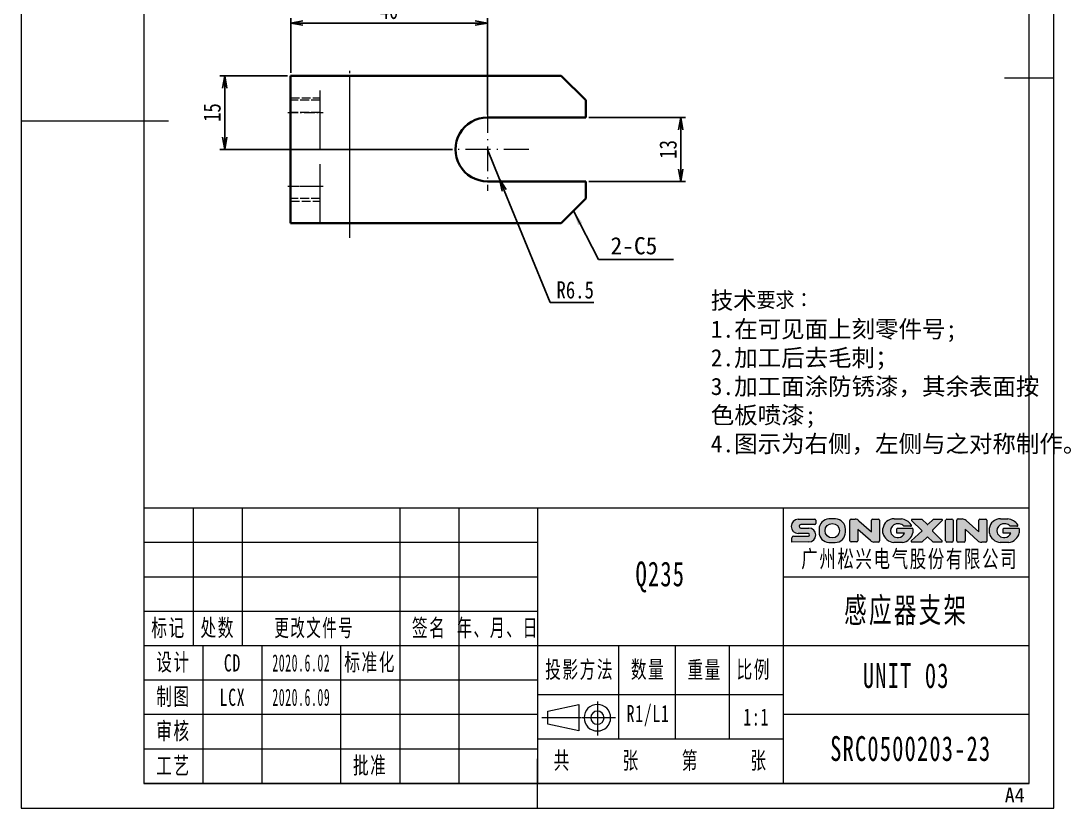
# Model space of a CAD drawing. Header units: millimetres. Extents: x -15766 to 80009, y -9701 to 15159.
# Drawn here: x -9168.5 to -8955, y 11134.1 to 11294.3 of the extents above; entities that cross this region are included whole.
import ezdxf

# ---------------------------------------------------------------- set-up
doc = ezdxf.new("R2010")
doc.units = ezdxf.units.MM
for name, pattern in [('CENTER-HOKUTO_1', [16, 13, -1, 1, -1]), ('DASHDOT', [18.5, 12, -3, 0.5, -3]), ('DASHED', [15, 12, -3]), ('HIDDEN-HOKUTO_1', [2, 1, -1])]:
    doc.linetypes.add(name, pattern=pattern)
doc.layers.get('DEFPOINTS').update_dxf_attribs({"lineweight": 18})
for name, color, linetype, lineweight in [('AM_7', 2, 'CENTER-HOKUTO_1', 18), ('AM_HID', 1, 'HIDDEN-HOKUTO_1', 18), ('AM_VIS', 7, 'Continuous', 18), ('CDRAFT0', 7, 'Continuous', 18), ('title_frame', 7, 'Continuous', 18), ('word_dim', 9, 'Continuous', 18), ('尺寸线层', 3, 'Continuous', 18), ('粗实线层_1', 7, 'Continuous', 15), ('细实线层', 7, 'Continuous', 18)]:
    doc.layers.add(name, color=color, linetype=linetype, lineweight=lineweight)
doc.styles.add('DIM', font='', dxfattribs={"width": 0.8})
doc.styles.add('STYLE1', font='')
doc.styles.add('UserTxtStyle1', font='', dxfattribs={"width": 0.618357})
doc.styles.add('UserTxtStyle2', font='', dxfattribs={"width": 0.634692})
doc.styles.add('UserTxtStyle3', font='', dxfattribs={"width": 0.7})
doc.styles.add('标准', font='', dxfattribs={"width": 0.667})
doc.styles.get('DIM').set_extended_font_data('NSimSun')
doc.styles.get('STYLE1').set_extended_font_data('宋体')
doc.styles.get('UserTxtStyle1').set_extended_font_data('宋体')
doc.styles.get('UserTxtStyle2').set_extended_font_data('宋体')
doc.styles.get('UserTxtStyle3').set_extended_font_data('宋体')
doc.styles.get('标准').set_extended_font_data('宋体')
doc.dimstyles.new('1-1', dxfattribs={"dimtxt": 3.5, "dimasz": 3, "dimexe": 1, "dimexo": 0, "dimgap": 1, "dimtad": 1, "dimdsep": 46, "dimtxsty": 'DIM', "dimblk": '_CAXARROW', "dimcen": 0, "dimdle": 6, "dimclrd": 256, "dimclre": 256, "dimclrt": 3, "dimazin": 2, "dimtfac": 0.707107, "dimtmove": 0, "dimatfit": 3, "dimfxl": 0, "dimfrac": 2, "dimtolj": 1, "dimarcsym": 0})
doc.dimstyles.new('1-1$0', dxfattribs={"dimtxt": 3.5, "dimasz": 2.5, "dimexe": 1, "dimexo": 0.625, "dimgap": 0.8, "dimtad": 1, "dimdsep": 46, "dimtxsty": 'DIM', "dimblk": 'OPEN', "dimcen": 0, "dimdle": 5, "dimclrd": 256, "dimclre": 256, "dimclrt": 3, "dimazin": 3, "dimtfac": 0.5, "dimtmove": 0, "dimatfit": 3, "dimldrblk": 'OPEN', "dimfxl": 0, "dimtolj": 1, "dimarcsym": 0})
doc.dimstyles.new('1-1$4', dxfattribs={"dimtxt": 3.5, "dimasz": 2.5, "dimexe": 1, "dimexo": 0.625, "dimgap": 0.8, "dimtad": 1, "dimtih": 1, "dimtoh": 1, "dimzin": 12, "dimdsep": 46, "dimtxsty": 'DIM', "dimblk": 'OPEN', "dimcen": 0, "dimdle": 5, "dimclrd": 256, "dimclre": 256, "dimclrt": 3, "dimazin": 3, "dimtfac": 0.5, "dimtmove": 0, "dimatfit": 3, "dimldrblk": 'OPEN', "dimfxl": 0, "dimtolj": 1, "dimarcsym": 0})

# ---------------------------------------------------------------- blocks, each defined once
blk = doc.blocks.new('*X9')
at = {"layer": 'CDRAFT0'}
blk.add_line((210, 148.5), (200, 148.5), dxfattribs=at)
blk.add_lwpolyline([(0, 0), (210, 0), (210, 297), (0, 297), (0, 0)], dxfattribs=at)
at = {"layer": '粗实线层_1'}
for p, q in [((105, 297), (105, 287)), ((205, 292), (25, 292)), ((25, 292), (25, 5)), ((205, 5), (205, 292)), ((0, 139.83), (30, 139.83)), ((105, 0), (105, 10)), ((25, 5), (205, 5))]:
    blk.add_line(p, q, dxfattribs=at)
blk = doc.blocks.new('*X10')
at = {"layer": 'word_dim', "color": 142}
for p, q in [((-5.82, 53.84), (-4.35, 53.84)), ((-8.1, 50.91), (-8.1, 51.87)), ((-4.75, 52.82), (-5.42, 52.82)), ((-5.26, 50.93), (-5.26, 51.82)), ((-5.14, 51.94), (-2.13, 51.94)), ((-2.5, 52.35), (-3.88, 52.35)), ((-2.01, 51.82), (-2.01, 50.99)), ((-3.7, 50.94), (-5.26, 50.93)), ((-4.14, 49.03), (-5.87, 49.03))]:
    blk.add_line(p, q, dxfattribs=at)
for centre, radius, start, end in [((-5.9, 51.62), 2.22, 87.9834, 173.5522), ((-4.76, 50.89), 2.98, 35.6455, 82.0464), ((-5.1, 51.38), 1.48, 102.1571, 179.7274), ((-5.16, 51.47), 1.42, 183.4563, 278.6924), ((-5.14, 51.82), 0.119, 90, 180), ((-4.91, 51.5), 1.34, 40.0143, 83.3977), ((-2.46, 52.51), 0.162, 256.8929, 44.031), ((-2.13, 51.82), 0.119, 360, 90), ((-5.69, 51.51), 2.48, 193.9312, 265.9152), ((-5, 51.46), 1.4, 272.3479, 338.0694), ((-4.5, 51.56), 2.55, 277.9409, 347.0572)]:
    blk.add_arc(centre, radius, start, end, dxfattribs=at)
blk = doc.blocks.new('*X11')
at = {"layer": 'word_dim', "color": 142}
for p, q in [((-39.36, 53.82), (-40.72, 53.82)), ((-42.72, 51.74), (-42.72, 51.12)), ((-37.35, 51.12), (-37.35, 51.74)), ((-40.72, 49.03), (-39.44, 49.03))]:
    blk.add_line(p, q, dxfattribs=at)
for centre, radius, start, end in [((-40.63, 51.73), 2.09, 92.4923, 179.9697), ((-39.45, 51.73), 2.09, 0.0303, 87.5077), ((-40.63, 51.12), 2.09, 180.0303, 267.5077), ((-39.46, 51.13), 2.1, 270.4586, 359.6716)]:
    blk.add_arc(centre, radius, start, end, dxfattribs=at)
blk = doc.blocks.new('*X12')
at = {"layer": 'word_dim', "color": 142}
for p, q in [((-46.95, 53.75), (-43.58, 53.75)), ((-43.38, 53.58), (-43.38, 52.87)), ((-43.58, 52.67), (-46.45, 52.67)), ((-46.45, 51.98), (-44.79, 51.98)), ((-48.26, 49.13), (-48.26, 49.99)), ((-44.79, 49.14), (-48.26, 49.13)), ((-47.9, 50.34), (-44.9, 50.34)), ((-44.9, 50.85), (-46.95, 50.85))]:
    blk.add_line(p, q, dxfattribs=at)
for centre, radius, start, end in [((-46.95, 52.3), 1.45, 90, 270), ((-43.58, 53.55), 0.196, 10.2062, 90), ((-46.45, 52.32), 0.346, 90, 270), ((-44.79, 50.56), 1.42, 270, 90), ((-43.59, 52.87), 0.202, 271.2386, 0), ((-47.9, 49.99), 0.356, 90, 180), ((-44.9, 50.6), 0.256, 270, 90)]:
    blk.add_arc(centre, radius, start, end, dxfattribs=at)
blk = doc.blocks.new('*X13')
at = {"layer": 'word_dim', "color": 142}
for p, q in [((-36.45, 49.37), (-36.45, 53.54)), ((-36.21, 53.78), (-35.37, 53.78)), ((-34.63, 53.45), (-32.08, 51.21)), ((-32.08, 51.21), (-32.08, 53.55)), ((-31.84, 53.79), (-30.67, 53.79)), ((-30.43, 53.55), (-30.43, 49.36)), ((-32.28, 49.42), (-34.82, 51.68)), ((-34.82, 51.68), (-34.82, 49.37)), ((-35.05, 49.14), (-36.21, 49.14)), ((-30.67, 49.12), (-31.6, 49.12))]:
    blk.add_line(p, q, dxfattribs=at)
for centre, radius, start, end in [((-36.21, 53.54), 0.237, 90, 180), ((-35.37, 52.78), 0.998, 41.87, 90), ((-31.84, 53.55), 0.237, 90, 180), ((-30.67, 53.55), 0.237, 0, 90), ((-36.21, 49.37), 0.237, 180, 270), ((-35.05, 49.37), 0.237, 270, 0), ((-31.6, 50.05), 0.922, 223.0098, 270), ((-30.67, 49.36), 0.237, 270, 0)]:
    blk.add_arc(centre, radius, start, end, dxfattribs=at)
blk = doc.blocks.new('*X14')
at = {"layer": 'word_dim', "color": 142}
for p, q in [((-27.45, 53.84), (-25.99, 53.84)), ((-29.73, 50.91), (-29.73, 51.87)), ((-26.39, 52.82), (-27.05, 52.82)), ((-26.89, 50.93), (-26.89, 51.82)), ((-26.77, 51.94), (-23.76, 51.94)), ((-24.13, 52.35), (-25.52, 52.35)), ((-23.64, 51.82), (-23.64, 50.99)), ((-25.34, 50.94), (-26.89, 50.93)), ((-25.78, 49.03), (-27.5, 49.03))]:
    blk.add_line(p, q, dxfattribs=at)
for centre, radius, start, end in [((-27.53, 51.62), 2.22, 87.9834, 173.5522), ((-26.4, 50.89), 2.98, 35.6455, 82.0464), ((-26.74, 51.38), 1.48, 102.1571, 179.7274), ((-26.79, 51.47), 1.42, 183.4563, 278.6924), ((-26.77, 51.82), 0.119, 90, 180), ((-26.54, 51.5), 1.34, 40.0143, 83.3977), ((-24.09, 52.51), 0.162, 256.8929, 44.031), ((-23.76, 51.82), 0.119, 360, 90), ((-27.33, 51.51), 2.48, 193.9312, 265.9152), ((-26.64, 51.46), 1.4, 272.3479, 338.0694), ((-26.13, 51.56), 2.55, 277.9409, 347.0572)]:
    blk.add_arc(centre, radius, start, end, dxfattribs=at)
blk = doc.blocks.new('*X15')
at = {"layer": 'word_dim', "color": 142}
for p, q in [((-23.93, 53.53), (-21.78, 51.43)), ((-21.78, 53.73), (-23.84, 53.73)), ((-20.74, 52.73), (-21.78, 53.73)), ((-19.55, 53.73), (-20.57, 52.73)), ((-19.65, 51.53), (-17.67, 53.53)), ((-17.76, 53.73), (-19.55, 53.73)), ((-21.78, 51.43), (-23.98, 49.37)), ((-17.7, 49.34), (-19.65, 51.36)), ((-23.9, 49.16), (-21.77, 49.16)), ((-21.77, 49.16), (-20.76, 50.13)), ((-20.59, 50.13), (-19.61, 49.14)), ((-19.61, 49.14), (-17.79, 49.14))]:
    blk.add_line(p, q, dxfattribs=at)
for centre, start, end in [((-23.84, 53.61), 90, 225.5878), ((-17.76, 53.62), 315.4134, 90), ((-20.66, 52.81), 226.0826, 314.4638), ((-19.56, 51.44), 135.4134, 224.006), ((-23.9, 49.28), 133.1111, 270), ((-20.67, 50.05), 44.8103, 133.7737), ((-17.79, 49.26), 270, 44.006)]:
    blk.add_arc(centre, 0.119, start, end, dxfattribs=at)
blk = doc.blocks.new('*X16')
at = {"layer": 'word_dim', "color": 142}
for p, q in [((-16.98, 49.36), (-16.98, 53.55)), ((-16.74, 53.78), (-15.71, 53.78)), ((-15.47, 53.55), (-15.47, 49.36)), ((-15.71, 49.12), (-16.74, 49.12))]:
    blk.add_line(p, q, dxfattribs=at)
for centre, start, end in [((-16.74, 53.55), 90, 180), ((-15.71, 53.55), 0, 90), ((-16.74, 49.36), 180, 270), ((-15.71, 49.36), 270, 0)]:
    blk.add_arc(centre, 0.237, start, end, dxfattribs=at)
blk = doc.blocks.new('*X17')
at = {"layer": 'word_dim', "color": 142}
for p, q in [((-14.68, 49.34), (-14.68, 53.58)), ((-14.44, 53.82), (-13.63, 53.82)), ((-12.84, 53.51), (-10.23, 51.17)), ((-10.23, 51.17), (-10.23, 53.55)), ((-10, 53.79), (-8.83, 53.79)), ((-8.59, 53.55), (-8.59, 49.33)), ((-10.44, 49.4), (-13.01, 51.74)), ((-13.01, 51.74), (-13.01, 49.34)), ((-13.25, 49.11), (-14.44, 49.11)), ((-8.83, 49.09), (-9.65, 49.09))]:
    blk.add_line(p, q, dxfattribs=at)
for centre, radius, start, end in [((-14.44, 53.58), 0.237, 90, 180), ((-13.63, 52.63), 1.19, 48.0201, 90), ((-10, 53.55), 0.237, 90, 180), ((-8.83, 53.55), 0.237, 0, 90), ((-14.44, 49.34), 0.237, 180, 270), ((-13.25, 49.34), 0.237, 270, 0), ((-9.65, 50.28), 1.19, 227.7422, 270), ((-8.83, 49.33), 0.237, 270, 0)]:
    blk.add_arc(centre, radius, start, end, dxfattribs=at)
blk = doc.blocks.new('_OPEN')
at = {"color": 0, "linetype": 'ByBlock', "lineweight": -2}
for p, q in [((-1, 0.166667), (0, 0)), ((-1, -0.166667), (0, 0)), ((0, 0), (-1, 0))]:
    blk.add_line(p, q, dxfattribs=at)
blk = doc.blocks.new('*D357')
at = {"layer": 'DEFPOINTS', "color": 0, "transparency": 16777216}
for p in [(-9053.68, 11274.62), (-9034.38, 11274.62), (-9053.68, 11261.62)]:
    blk.add_point(p, dxfattribs=at)
at = {"layer": 'word_dim', "linetype": 'Continuous', "lineweight": -2, "transparency": 16777216}
for p, q in [((-9053.06, 11274.62), (-9033.38, 11274.62)), ((-9034.38, 11264.12), (-9034.38, 11272.12)), ((-9053.06, 11261.62), (-9033.38, 11261.62))]:
    blk.add_line(p, q, dxfattribs=at)
at = {"layer": 'word_dim', "lineweight": -2, "transparency": 16777216, "xscale": 2.5, "yscale": 2.5, "zscale": 2.5}
for p, rotation in [((-9034.38, 11274.62), 90), ((-9034.38, 11261.62), 270)]:
    blk.add_blockref('_OPEN', p, dxfattribs=dict(at, rotation=rotation))
at = {"layer": 'word_dim', "color": 3, "transparency": 16777216, "insert": (-9036.93, 11268.12), "char_height": 3.5, "attachment_point": 5, "rotation": 90, "style": 'DIM'}
blk.add_mtext('\\A1;13', dxfattribs=at)
blk = doc.blocks.new('*D358')
at = {"layer": 'DEFPOINTS', "color": 0, "transparency": 16777216}
for p in [(-9127.1, 11283.12), (-9113.68, 11283.12), (-9080.18, 11268.12)]:
    blk.add_point(p, dxfattribs=at)
at = {"layer": 'word_dim', "linetype": 'Continuous', "lineweight": -2, "transparency": 16777216}
for p, q in [((-9114.31, 11283.12), (-9128.1, 11283.12)), ((-9127.1, 11270.62), (-9127.1, 11280.62)), ((-9080.81, 11268.12), (-9128.1, 11268.12))]:
    blk.add_line(p, q, dxfattribs=at)
at = {"layer": 'word_dim', "lineweight": -2, "transparency": 16777216, "xscale": 2.5, "yscale": 2.5, "zscale": 2.5}
for p, rotation in [((-9127.1, 11283.12), 90), ((-9127.1, 11268.12), 270)]:
    blk.add_blockref('_OPEN', p, dxfattribs=dict(at, rotation=rotation))
at = {"layer": 'word_dim', "color": 3, "transparency": 16777216, "insert": (-9129.65, 11275.62), "char_height": 3.5, "attachment_point": 5, "rotation": 90, "style": 'DIM'}
blk.add_mtext('\\A1;15', dxfattribs=at)
blk = doc.blocks.new('*D359')
at = {"layer": 'DEFPOINTS', "color": 0, "transparency": 16777216}
for p in [(-9113.68, 11293.84), (-9113.68, 11283.12), (-9073.68, 11274.62)]:
    blk.add_point(p, dxfattribs=at)
at = {"layer": 'word_dim', "linetype": 'Continuous', "lineweight": -2, "transparency": 16777216}
for p, q in [((-9113.68, 11283.74), (-9113.68, 11294.84)), ((-9073.68, 11275.24), (-9073.68, 11294.84)), ((-9076.18, 11293.84), (-9111.18, 11293.84))]:
    blk.add_line(p, q, dxfattribs=at)
at = {"layer": 'word_dim', "lineweight": -2, "transparency": 16777216, "xscale": 2.5, "yscale": 2.5, "zscale": 2.5, "rotation": 180}
blk.add_blockref('_OPEN', (-9113.68, 11293.84), dxfattribs=at)
at = {"layer": 'word_dim', "lineweight": -2, "transparency": 16777216, "xscale": 2.5, "yscale": 2.5, "zscale": 2.5}
blk.add_blockref('_OPEN', (-9073.68, 11293.84), dxfattribs=at)
at = {"layer": 'word_dim', "color": 3, "transparency": 16777216, "insert": (-9093.68, 11296.39), "char_height": 3.5, "attachment_point": 5, "style": 'DIM'}
blk.add_mtext('\\A1;40', dxfattribs=at)
blk = doc.blocks.new('_CAXARROW')
blk.add_hatch(color=0).paths.add_polyline_path([(0, 0), (-1, 0.125), (-1, -0.125)], flags=0)
blk = doc.blocks.new('*D360')
at = {"layer": 'DEFPOINTS', "color": 0, "transparency": 16777216}
for p in [(-9073.68, 11268.12), (-9071.22, 11262.1)]:
    blk.add_point(p, dxfattribs=at)
at = {"layer": 'word_dim', "linetype": 'Continuous', "lineweight": -2, "transparency": 16777216}
for p, q in [((-9073.68, 11268.12), (-9071.22, 11262.1)), ((-9060.9, 11236.96), (-9070.27, 11259.79)), ((-9052.03, 11236.96), (-9060.9, 11236.96))]:
    blk.add_line(p, q, dxfattribs=at)
at = {"layer": 'word_dim', "lineweight": -2, "transparency": 16777216, "xscale": 2.5, "yscale": 2.5, "zscale": 2.5, "rotation": 112.3129624349398}
blk.add_blockref('_OPEN', (-9071.22, 11262.1), dxfattribs=at)
at = {"layer": 'word_dim', "color": 3, "transparency": 16777216, "insert": (-9055.83, 11239.51), "char_height": 3.5, "attachment_point": 5, "style": 'DIM'}
blk.add_mtext('\\A1;R6.5', dxfattribs=at)

msp = doc.modelspace()

# ---------------------------------------------------------------- hatches: boundary and pattern name
at = {"layer": 'CDRAFT0'}
h = msp.add_hatch(color=142, dxfattribs=at)
edge = h.paths.add_edge_path(flags=0)
edge.add_line((-9008.30429, 11191.08017), (-9009.96592, 11191.08017))
edge.add_arc((-9009.96592, 11191.42614), 0.34597, 90, 270, ccw=False)
edge.add_line((-9009.96592, 11191.7721), (-9007.09762, 11191.7721))
edge.add_arc((-9007.10199, 11191.97428), 0.20222, 271.2385669, 360.000007)
edge.add_line((-9006.89976, 11191.97428), (-9006.89976, 11192.68864))
edge.add_arc((-9007.09272, 11192.6539), 0.19606, 10.2061883, 90)
edge.add_line((-9007.09272, 11192.84996), (-9010.46869, 11192.84996))
edge.add_arc((-9010.46869, 11191.40447), 1.44549, 90, 270)
edge.add_line((-9010.46869, 11189.95898), (-9008.41784, 11189.95898))
edge.add_arc((-9008.41784, 11189.70308), 0.2559, -90, 90, ccw=False)
edge.add_line((-9008.41784, 11189.44718), (-9011.41637, 11189.44718))
edge.add_arc((-9011.41637, 11189.09157), 0.3556, 90.0000003, 180.0000031)
edge.add_line((-9011.77197, 11189.09157), (-9011.77197, 11188.23218))
edge.add_line((-9011.77197, 11188.23218), (-9008.29408, 11188.2447))
edge.add_arc((-9008.30429, 11189.66242), 1.41775, 270.4126712, 450)
edge = h.paths.add_edge_path(flags=0)
edge.add_line((-9002.87214, 11192.92895), (-9004.23542, 11192.92895))
edge.add_arc((-9004.14443, 11190.83841), 2.09252, 92.4923083, 179.9697275)
edge.add_line((-9006.23695, 11190.83952), (-9006.23695, 11190.22062))
edge.add_arc((-9004.14443, 11190.22173), 2.09252, 180.0302725, 267.5076917)
edge.add_line((-9004.23542, 11188.13119), (-9002.9553, 11188.13119))
edge.add_arc((-9002.97212, 11190.23267), 2.10155, 270.4586461, 359.6716164)
edge.add_line((-9000.87061, 11190.22062), (-9000.87061, 11190.83952))
edge.add_arc((-9002.96313, 11190.83841), 2.09252, 0.0302725, 87.5076917)
edge = h.paths.add_edge_path(flags=0)
edge.add_arc((-9003.55378, 11190.53007), 1.46267, 180, 360)
edge.add_arc((-9003.55378, 11190.53007), 1.46267, 0, 180)
edge = h.paths.add_edge_path(flags=0)
edge.add_arc((-8998.88711, 11191.88607), 0.99825, 41.8700201, 90)
edge.add_line((-8998.88711, 11192.88432), (-8999.72725, 11192.88432))
edge.add_arc((-8999.72725, 11192.64725), 0.23707, 90.0000003, 180.0000031)
edge.add_line((-8999.96432, 11192.64725), (-8999.96432, 11188.47737))
edge.add_arc((-8999.72725, 11188.47737), 0.23707, 180.0000003, 270)
edge.add_line((-8999.72725, 11188.24031), (-8998.56958, 11188.24031))
edge.add_arc((-8998.56958, 11188.47737), 0.23707, 270.0000003, 360.0000031)
edge.add_line((-8998.33251, 11188.47737), (-8998.33251, 11190.78351))
edge.add_line((-8998.33251, 11190.78351), (-8995.79272, 11188.5215))
edge.add_arc((-8995.11827, 11189.15065), 0.92235, 223.0097793, 270)
edge.add_line((-8995.11827, 11188.22831), (-8994.18282, 11188.22831))
edge.add_arc((-8994.18282, 11188.46537), 0.23707, 270.0000003, 360.0000031)
edge.add_line((-8993.94575, 11188.46537), (-8993.94575, 11192.65727))
edge.add_arc((-8994.18282, 11192.65727), 0.23707, 0.0000003, 90)
edge.add_line((-8994.18282, 11192.89434), (-8995.35815, 11192.89434))
edge.add_arc((-8995.35815, 11192.65727), 0.23707, 90.0000003, 180.0000031)
edge.add_line((-8995.59522, 11192.65727), (-8995.59522, 11190.31086))
edge.add_line((-8995.59522, 11190.31086), (-8998.14376, 11192.55235))
edge = h.paths.add_edge_path(flags=0)
edge.add_line((-8989.50285, 11192.94304), (-8990.96813, 11192.94304))
edge.add_arc((-8991.04618, 11190.72633), 2.21807, 87.9834238, 173.5521876)
edge.add_line((-8993.25022, 11190.97542), (-8993.25022, 11190.0156))
edge.add_arc((-8990.84234, 11190.61288), 2.48085, 193.9312367, 265.9151641)
edge.add_line((-8991.01906, 11188.13833), (-8989.29498, 11188.13833))
edge.add_arc((-8989.64742, 11190.665), 2.55113, 277.9409191, 347.0572326)
edge.add_line((-8987.1611, 11190.0936), (-8987.1611, 11190.92692))
edge.add_arc((-8987.27964, 11190.92692), 0.11853, 0.0000003, 90)
edge.add_line((-8987.27964, 11191.04546), (-8990.28781, 11191.04546))
edge.add_arc((-8990.28781, 11190.92692), 0.11853, 90.0000003, 180.0000031)
edge.add_line((-8990.40635, 11190.92692), (-8990.40635, 11190.03458))
edge.add_line((-8990.40635, 11190.03458), (-8988.85471, 11190.04051))
edge.add_arc((-8990.153, 11190.56323), 1.39957, 272.3478938, 338.0693573, ccw=False)
edge.add_arc((-8990.31097, 11190.57312), 1.42465, 183.4562761, 278.6923804, ccw=False)
edge.add_arc((-8990.25394, 11190.48019), 1.4791, 102.1570563, 179.7273681, ccw=False)
edge.add_line((-8990.56543, 11191.92612), (-8989.90371, 11191.92612))
edge.add_arc((-8990.05726, 11190.59942), 1.33556, 40.0142543, 83.3977481, ccw=False)
edge.add_line((-8989.03438, 11191.45815), (-8987.64808, 11191.45815))
edge.add_arc((-8987.61128, 11191.61621), 0.16228, 256.8929309, 404.0309597)
edge.add_arc((-8989.91497, 11189.99328), 2.97841, 35.6455122, 82.046447)
edge = h.paths.add_edge_path(flags=0)
edge.add_arc((-8981.27275, 11192.71941), 0.11853, 315.4133861, 450)
edge.add_line((-8981.27275, 11192.83795), (-8983.0652, 11192.83795))
edge.add_line((-8983.0652, 11192.83795), (-8984.09053, 11191.83162))
edge.add_arc((-8984.17356, 11191.91622), 0.11853, 226.0826039, 314.4638484, ccw=False)
edge.add_line((-8984.25578, 11191.83084), (-8985.29811, 11192.8345))
edge.add_line((-8985.29811, 11192.8345), (-8987.36051, 11192.8345))
edge.add_arc((-8987.36051, 11192.71597), 0.11853, 90.0000034, 225.5877926)
edge.add_line((-8987.44346, 11192.6313), (-8985.29843, 11190.52983))
edge.add_line((-8985.29843, 11190.52983), (-8987.49604, 11188.47254))
edge.add_arc((-8987.41503, 11188.386), 0.11853, 133.1111108, 270)
edge.add_line((-8987.41503, 11188.26747), (-8985.28465, 11188.26747))
edge.add_line((-8985.28465, 11188.26747), (-8984.2735, 11189.23623))
edge.add_arc((-8984.1915, 11189.15064), 0.11853, 44.8102721, 133.7737492, ccw=False)
edge.add_line((-8984.10741, 11189.23418), (-8983.12787, 11188.24813))
edge.add_line((-8983.12787, 11188.24813), (-8981.30464, 11188.24813))
edge.add_arc((-8981.30464, 11188.36667), 0.11853, 270.0000025, 404.0060337)
edge.add_line((-8981.21938, 11188.44902), (-8983.16634, 11190.46473))
edge.add_arc((-8983.08109, 11190.54708), 0.11853, 135.4133861, 224.0060113, ccw=False)
edge.add_line((-8983.1655, 11190.63029), (-8981.18833, 11192.6362))
edge = h.paths.add_edge_path(flags=0)
edge.add_arc((-8979.22354, 11192.6509), 0.23707, 0, 90)
edge.add_line((-8979.22354, 11192.88797), (-8980.25871, 11192.88797))
edge.add_arc((-8980.25871, 11192.6509), 0.23707, 90.0000003, 180.0000031)
edge.add_line((-8980.49578, 11192.6509), (-8980.49578, 11188.46595))
edge.add_arc((-8980.25871, 11188.46595), 0.23707, 180.0000003, 270)
edge.add_line((-8980.25871, 11188.22888), (-8979.22354, 11188.22888))
edge.add_arc((-8979.22354, 11188.46595), 0.23707, 270.0000003, 360.0000031)
edge.add_line((-8978.98647, 11188.46595), (-8978.98647, 11192.6509))
edge = h.paths.add_edge_path(flags=0)
edge.add_arc((-8977.1452, 11191.73414), 1.18534, 48.020143, 90)
edge.add_line((-8977.1452, 11192.91948), (-8977.95612, 11192.91948))
edge.add_arc((-8977.95612, 11192.68241), 0.23707, 90.0000003, 180.0000031)
edge.add_line((-8978.19319, 11192.68241), (-8978.19319, 11188.44806))
edge.add_arc((-8977.95612, 11188.44806), 0.23707, 180.0000003, 270)
edge.add_line((-8977.95612, 11188.21099), (-8976.76721, 11188.21099))
edge.add_arc((-8976.76721, 11188.44806), 0.23707, 270.0000003, 360.0000031)
edge.add_line((-8976.53014, 11188.44806), (-8976.53014, 11190.83986))
edge.add_line((-8976.53014, 11190.83986), (-8973.96113, 11188.50569))
edge.add_arc((-8973.16402, 11189.38299), 1.18534, 227.7422022, 270)
edge.add_line((-8973.16402, 11188.19765), (-8972.34529, 11188.19765))
edge.add_arc((-8972.34529, 11188.43472), 0.23707, 270.0000003, 360.0000031)
edge.add_line((-8972.10822, 11188.43472), (-8972.10822, 11192.65286))
edge.add_arc((-8972.34529, 11192.65286), 0.23707, 0.0000003, 90)
edge.add_line((-8972.34529, 11192.88993), (-8973.51421, 11192.88993))
edge.add_arc((-8973.51421, 11192.65286), 0.23707, 90.0000003, 180.0000031)
edge.add_line((-8973.75128, 11192.65286), (-8973.75128, 11190.27493))
edge.add_line((-8973.75128, 11190.27493), (-8976.35236, 11192.6153))
edge = h.paths.add_edge_path(flags=0)
edge.add_line((-8968.93206, 11191.92612), (-8968.27034, 11191.92612))
edge.add_arc((-8968.4239, 11190.59942), 1.33556, 40.0142543, 83.3977481, ccw=False)
edge.add_line((-8967.40102, 11191.45815), (-8966.01471, 11191.45815))
edge.add_arc((-8965.97791, 11191.61621), 0.16228, 256.8929309, 404.0309597)
edge.add_arc((-8968.2816, 11189.99328), 2.97841, 35.6455122, 82.046447)
edge.add_line((-8967.86948, 11192.94304), (-8969.33476, 11192.94304))
edge.add_arc((-8969.41281, 11190.72633), 2.21807, 87.9834238, 173.5521876)
edge.add_line((-8971.61686, 11190.97542), (-8971.61686, 11190.0156))
edge.add_arc((-8969.20898, 11190.61288), 2.48085, 193.9312367, 265.9151641)
edge.add_line((-8969.3857, 11188.13833), (-8967.66161, 11188.13833))
edge.add_arc((-8968.01406, 11190.665), 2.55113, 277.9409191, 347.0572326)
edge.add_line((-8965.52774, 11190.0936), (-8965.52774, 11190.92692))
edge.add_arc((-8965.64627, 11190.92692), 0.11853, 0.0000003, 90)
edge.add_line((-8965.64627, 11191.04546), (-8968.65445, 11191.04546))
edge.add_arc((-8968.65445, 11190.92692), 0.11853, 90.0000003, 180.0000031)
edge.add_line((-8968.77298, 11190.92692), (-8968.77298, 11190.03458))
edge.add_line((-8968.77298, 11190.03458), (-8967.22134, 11190.04051))
edge.add_arc((-8968.51963, 11190.56323), 1.39957, 272.3478938, 338.0693573, ccw=False)
edge.add_arc((-8968.6776, 11190.57312), 1.42465, 183.4562761, 278.6923804, ccw=False)
edge.add_arc((-8968.62058, 11190.48019), 1.4791, 102.1570563, 179.7273681, ccw=False)

# ---------------------------------------------------------------- linework, layer by layer
at = {"layer": 'AM_7', "linetype": 'DASHDOT', "lineweight": 13}
msp.add_line((-9101.68434, 11250.11598), (-9101.68434, 11286.11598), dxfattribs=at)
at = {"layer": 'AM_7', "linetype": 'DASHDOT', "lineweight": 13, "ltscale": 0.180005}
for p, q in [((-9114.28493, 11275.61598), (-9107.08473, 11275.61598)), ((-9114.28493, 11260.61598), (-9107.08473, 11260.61598))]:
    msp.add_line(p, q, dxfattribs=at)
at = {"layer": 'AM_7', "linetype": 'DASHDOT', "lineweight": 13, "ltscale": 0.422504}
msp.add_line((-9073.68434, 11276.56593), (-9073.68434, 11259.66578), dxfattribs=at)
at = {"layer": 'AM_7', "linetype": 'DASHDOT', "lineweight": 13, "ltscale": 0.422485}
msp.add_line((-9065.23512, 11268.11598), (-9082.13454, 11268.11598), dxfattribs=at)
at = {"layer": 'AM_HID', "linetype": 'DASHED', "lineweight": 13}
for p, q in [((-9107.68434, 11253.11598), (-9107.68434, 11283.11598)), ((-9101.68434, 11253.11598), (-9101.68434, 11283.11598))]:
    msp.add_line(p, q, dxfattribs=at)
at = {"layer": 'AM_HID', "linetype": 'DASHED', "lineweight": 13, "ltscale": 0.15}
for p, q in [((-9113.68434, 11278.61598), (-9107.68434, 11278.61598)), ((-9113.68434, 11278.61598), (-9107.68434, 11278.61598)), ((-9107.68434, 11278.11598), (-9113.68434, 11278.11598)), ((-9107.68434, 11275.61598), (-9113.68434, 11275.61598)), ((-9107.68434, 11275.61598), (-9113.68434, 11275.61598)), ((-9107.68434, 11275.61598), (-9113.68434, 11275.61598)), ((-9107.68434, 11275.61598), (-9113.68434, 11275.61598)), ((-9113.68434, 11260.61598), (-9107.68434, 11260.61598)), ((-9113.68434, 11260.61598), (-9107.68434, 11260.61598)), ((-9113.68434, 11260.61598), (-9107.68434, 11260.61598)), ((-9113.68434, 11260.61598), (-9107.68434, 11260.61598)), ((-9107.68434, 11258.11598), (-9113.68434, 11258.11598)), ((-9113.68434, 11257.61598), (-9107.68434, 11257.61598)), ((-9113.68434, 11257.61598), (-9107.68434, 11257.61598))]:
    msp.add_line(p, q, dxfattribs=at)
at = {"layer": 'AM_VIS', "lineweight": 35}
for p, q in [((-9101.68434, 11283.11598), (-9113.68434, 11283.11598)), ((-9113.68434, 11253.11598), (-9113.68434, 11283.11598)), ((-9101.68434, 11283.11598), (-9058.68434, 11283.11598)), ((-9058.68434, 11283.11598), (-9053.68434, 11278.11598)), ((-9053.68434, 11274.61598), (-9053.68434, 11278.11598)), ((-9073.68434, 11274.61598), (-9053.68434, 11274.61598)), ((-9053.68434, 11261.61598), (-9073.68434, 11261.61598)), ((-9053.68434, 11258.11598), (-9053.68434, 11261.61598)), ((-9053.68434, 11258.11598), (-9058.68434, 11253.11598)), ((-9101.68434, 11253.11598), (-9113.68434, 11253.11598)), ((-9101.68434, 11253.11598), (-9058.68434, 11253.11598))]:
    msp.add_line(p, q, dxfattribs=at)
at = {"layer": 'AM_VIS', "lineweight": 13}
msp.add_line((-9101.68434, 11253.11598), (-9101.68434, 11283.11598), dxfattribs=at)
at = {"layer": 'AM_VIS', "lineweight": 35}
msp.add_arc((-9073.68434, 11268.11598), 6.5, 90.000003, 270.000004, dxfattribs=at)
at = {"layer": 'word_dim', "color": 142}
msp.add_circle((-9003.55378, 11190.53007), 1.46267, dxfattribs=at)
at = {"layer": '粗实线层_1'}
for p, q in [((-8963.51688, 11195.10436), (-9143.51688, 11195.10436)), ((-9143.51688, 11195.10436), (-9143.51688, 11139.10436)), ((-9063.51688, 11195.10436), (-9063.51688, 11139.10436)), ((-9013.51688, 11195.10436), (-9013.51688, 11139.10436)), ((-8963.51688, 11139.10436), (-8963.51688, 11195.10436)), ((-8963.51688, 11181.10436), (-9013.51688, 11181.10436)), ((-9013.51688, 11167.10436), (-9143.51688, 11167.10436)), ((-9103.51688, 11167.10436), (-9103.51688, 11139.10436)), ((-9047.01688, 11167.10436), (-9047.01688, 11148.10436)), ((-9035.51688, 11167.10436), (-9035.51688, 11148.10436)), ((-9024.51688, 11167.10436), (-9024.51688, 11148.10436)), ((-8963.51688, 11167.10436), (-9013.51688, 11167.10436)), ((-9063.51688, 11160.10436), (-9143.51688, 11160.10436)), ((-9063.51688, 11153.10436), (-9143.51688, 11153.10436)), ((-8963.51688, 11153.10436), (-9013.51688, 11153.10436)), ((-9013.51688, 11148.10436), (-9063.51688, 11148.10436)), ((-9063.51688, 11146.10436), (-9143.51688, 11146.10436)), ((-8963.51688, 11139.10436), (-9143.51688, 11139.10436))]:
    msp.add_line(p, q, dxfattribs=at)
at = {"layer": '细实线层'}
for p, q in [((-9133.51688, 11195.10436), (-9133.51688, 11167.10436)), ((-9123.51688, 11195.10436), (-9123.51688, 11167.10436)), ((-9091.51688, 11195.10436), (-9091.51688, 11139.10436)), ((-9079.51688, 11195.10436), (-9079.51688, 11139.10436)), ((-9063.51688, 11188.10436), (-9143.51688, 11188.10436)), ((-9063.51688, 11181.10436), (-9143.51688, 11181.10436)), ((-9063.51688, 11174.10436), (-9143.51688, 11174.10436)), ((-9131.51688, 11167.10436), (-9131.51688, 11139.10436)), ((-9119.51688, 11167.10436), (-9119.51688, 11139.10436)), ((-9013.51688, 11157.10436), (-9063.51688, 11157.10436))]:
    msp.add_line(p, q, dxfattribs=at)
at = {"layer": '细实线层', "color": 2, "linetype": 'CENTER-HOKUTO_1', "lineweight": 18}
for p, q in [((-9051.31876, 11155.80419), (-9051.31876, 11148.82739)), ((-9054.66884, 11152.48319), (-9062.6269, 11152.48319)), ((-9047.60641, 11152.48319), (-9054.56207, 11152.48319))]:
    msp.add_line(p, q, dxfattribs=at)
at = {"layer": '细实线层', "color": 3}
for p, q in [((-9061.41521, 11153.83319), (-9055.08816, 11155.18319)), ((-9061.41521, 11151.13319), (-9061.41521, 11153.83319)), ((-9055.08816, 11155.18319), (-9055.08816, 11149.78319)), ((-9055.08816, 11149.78319), (-9061.41521, 11151.13319))]:
    msp.add_line(p, q, dxfattribs=at)
for radius in [2.7, 1.35]:
    msp.add_arc((-9051.31876, 11152.48319), radius, 0, 359.9893827, dxfattribs=at)

# ---------------------------------------------------------------- block references
at = {"layer": 'AM_VIS'}
msp.add_blockref('*X9', (-9168.51688, 11134.10436), dxfattribs=at)
at = {"layer": 'word_dim', "color": 142}
for name in ['*X12', '*X11', '*X13', '*X14', '*X15', '*X16', '*X17', '*X10']:
    msp.add_blockref(name, (-8963.51688, 11139.10436), dxfattribs=at)

# ---------------------------------------------------------------- texts
at = {"layer": 'title_frame', "color": 3, "insert": (-8968.47722, 11135.26654), "char_height": 2.958904, "width": 6.0410959, "attachment_point": 7, "style": 'STYLE1'}
msp.add_mtext('A4', dxfattribs=at)
at = {"layer": 'word_dim', "color": 3, "insert": (-9048.64505, 11246.71712), "char_height": 3.5, "attachment_point": 7}
msp.add_mtext('\\A1;2-C5', dxfattribs=at)
at = {"layer": 'word_dim', "linetype": 'Continuous', "ltscale": 4, "insert": (-9028.26577, 11239.15213), "char_height": 3.5, "width": 139.6035818, "attachment_point": 1}
msp.add_mtext('{\\C3;技\\fSimSun|b0|i0|c134|p2;术\\Ftxt,bigfont|c128;\\M+19776\\M+18B81\\M+18146\\P\\fNSimSun|b0|i0|c134|p49;1\\fSimSun|b0|i0|c134|p49;.在可见面上刻零件号;\\P2.加工后去毛刺；\\P3.加工面涂防锈漆，其余表面按\\P色板喷漆;\\P\\fNSimSun|b0|i0|c134|p49;4\\fSimSun|b0|i0|c134|p49;.图示为右侧，左侧与之对称制作。\\P         }', dxfattribs=at)
at = {"layer": '尺寸线层', "attachment_point": 5, "line_spacing_factor": 1.15057}
for s, insert, char_height, width, style in [('\\T1.1;广州松兴电气股份有限公司', (-8987.80178, 11184.59324), 3.5, 47.3170633, 'UserTxtStyle3'), ('\\T1.1;Q235', (-9038.51688, 11181.10436), 5.050306, 29.4580043, '标准'), ('{\\T1.1;感应器支架}', (-8988.51688, 11174.0851), 5.0503058, 29.4580043, '标准'), ('\\T1.1;标记', (-9138.51688, 11170.60436), 3.5, 18, '标准'), ('\\T1.1;处数', (-9128.51688, 11170.60436), 3.5, 18, '标准'), ('\\T1.1;更改文件号', (-9108.88346, 11170.58037), 3.5, 30, 'UserTxtStyle1'), ('\\T1.1;签名', (-9085.51688, 11170.60436), 3.5, 22, '标准'), ('\\T1.1;年、月、日', (-9071.51688, 11170.60436), 3.5, 30, 'UserTxtStyle2'), ('\\T1.1;设计', (-9137.51688, 11163.60436), 3.5, 22, '标准'), ('{\\T1.1;CD}', (-9125.51688, 11163.60438), 3.5, 22, '标准'), ('{\\W0.5;\\T1.1;2020.6.02}', (-9111.51688, 11163.60438), 3.5, 16, '标准'), ('\\T1.1;标准化', (-9097.51688, 11163.60436), 3.5, 22, '标准'), ('\\T1.1;投影方法', (-9054.92188, 11162.10436), 3.5, 22, '标准'), ('\\T1.1;数量', (-9041.01688, 11162.10436), 3.5, 22, '标准'), ('\\T1.1;重量', (-9029.51688, 11162.10436), 3.5, 22, '标准'), ('\\T1.1;比例', (-9019.51688, 11162.10436), 3.5, 22, '标准'), ('{\\T1.1;UNIT 03}', (-8988.51688, 11161.01806), 5.0503058, 29.4580043, '标准'), ('\\T1.1;制图', (-9137.51688, 11156.60436), 3.5, 22, '标准'), ('{\\T1.1;LCX}', (-9125.51688, 11156.60438), 3.5, 22, '标准'), ('{\\W0.5;\\T1.1;2020.6.09}', (-9111.51688, 11156.60438), 3.5, 16, '标准'), ('{\\T1.1;R1/L1}', (-9040.99244, 11152.90187), 3.5, 11, '标准'), ('\\T1.1;1:1', (-9019.01688, 11152.60436), 3.5, 7.4626183, '标准'), ('\\T1.1;审核', (-9137.51688, 11149.60436), 3.5, 22, '标准'), ('{\\T1.1;SRC0500203-23}', (-8987.59762, 11146.16568), 5.0503058, 29.3737905, '标准'), ('\\T1.1;批准', (-9097.51688, 11142.60436), 3.5, 22, '标准'), ('\\T1.1;共', (-9058.44555, 11143.60436), 3.5, 8, '标准'), ('\\T1.1;张', (-9044.44555, 11143.60436), 3.5, 8, '标准'), ('\\T1.1;第', (-9032.40664, 11143.60436), 3.5, 8, '标准'), ('\\T1.1;张', (-9018.44555, 11143.60436), 3.5, 8, '标准'), ('\\T1.1;工艺', (-9137.51688, 11142.60436), 3.5, 22, '标准')]:
    msp.add_mtext(s, dxfattribs=dict(at, insert=insert, char_height=char_height, width=width, style=style))

# ---------------------------------------------------------------- dimensions: what is measured, and where the dimension line sits
at = {"layer": 'word_dim'}
dim = msp.add_linear_dim(base=(-9113.68434, 11293.84061), p1=(-9073.68434, 11274.61598), p2=(-9113.68434, 11283.11598), dimstyle='1-1$0', dxfattribs=at)
dim.commit()
dim.dimension.update_dxf_attribs({"geometry": '*D359', "text_midpoint": (-9093.68434, 11296.39061)})
for base, p1, p2, picture, middle in [((-9127.10156, 11283.11598), (-9080.18434, 11268.11598), (-9113.68434, 11283.11598), '*D358', (-9129.65156, 11275.61598)), ((-9034.3772, 11274.61598), (-9053.68434, 11261.61598), (-9053.68434, 11274.61598), '*D357', (-9036.9272, 11268.11598))]:
    dim = msp.add_linear_dim(base=base, p1=p1, p2=p2, angle=90, dimstyle='1-1$0', dxfattribs=at)
    dim.commit()
    dim.dimension.update_dxf_attribs({"geometry": picture, "text_midpoint": middle})
dim = msp.add_radius_dim(center=(-9073.68434, 11268.11598), mpoint=(-9071.21652, 11262.10267), dimstyle='1-1$4', dxfattribs=at)
dim.commit()
dim.dimension.update_dxf_attribs({"geometry": '*D360', "text_midpoint": (-9055.8296, 11236.95551), "dimtype": 164})

# ---------------------------------------------------------------- leaders
at = {"layer": 'word_dim', "annotation_type": 0, "has_hookline": 1, "hookline_direction": 0, "text_width": 12.83333}
msp.add_leader([(-9056.18434, 11255.61598), (-9051.08417, 11245.71712), (-9049.64505, 11245.71712)], dimstyle='1-1', override={"dimgap": 1, "dimtad": 1}, dxfattribs=at)

doc.saveas('drawing.dxf')
